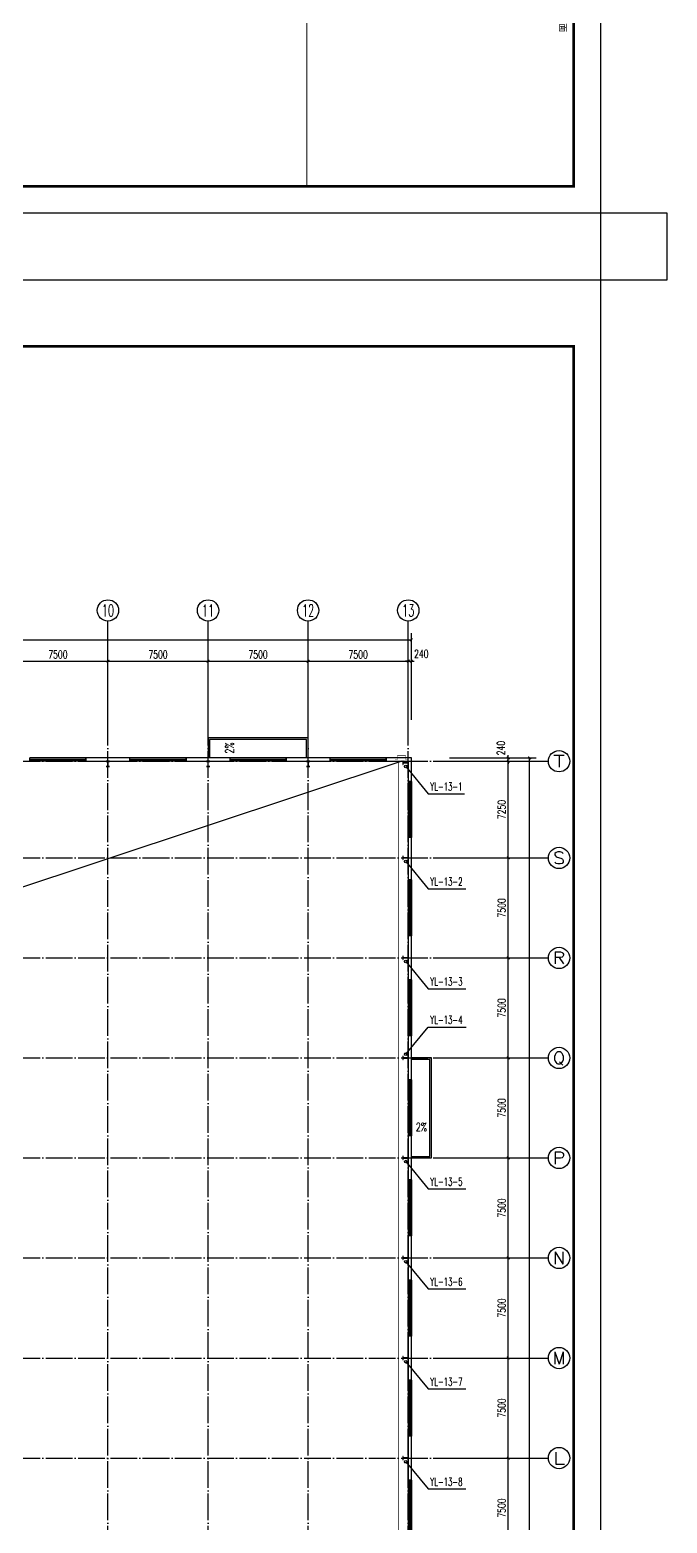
# Model space of a CAD drawing. Extents: x 14204718 to 16986381, y -1556765 to -15898.
# Drawn here: x 14925966 to 14973716, y -577024 to -465061 of the extents above; entities that cross this region are included whole.
import ezdxf
from ezdxf.enums import TextEntityAlignment as Align

# ---------------------------------------------------------------- set-up
doc = ezdxf.new("R2010")
doc.units = 0
doc.header["$LTSCALE"] = 1000
doc.header["$MEASUREMENT"] = 0
doc.linetypes.add('DASH', pattern=[0.35, 0.25, -0.1])
doc.linetypes.add('DOTE', pattern=[2.42, 2, -0.2, 0.02, -0.2])
for name, color, linetype in [('AXIS', 3, 'Continuous'), ('AXIS_TEXT', 7, 'Continuous'), ('COLUMN', 2, 'Continuous'), ('DIM_SYMB', 3, 'Continuous'), ('DIM_雨水', 3, 'Continuous'), ('DOTE', 8, 'DOTE'), ('PUB_TEXT', 7, 'Continuous'), ('TK', 4, 'Continuous'), ('TWT_TEXT', 7, 'Continuous'), ('VPIPE-雨水', 4, 'Continuous'), ('WALL-PARAPET', 6, 'Continuous'), ('WINDOW', 4, 'Continuous')]:
    doc.layers.add(name, color=color, linetype=linetype)
doc.styles.add('_TCH_AXIS', font='COMPLEX', dxfattribs={"bigfont": 'GBCBIG'})
doc.styles.add('_TCH_DIM', font='SIMPLEX', dxfattribs={"bigfont": 'GBCBIG'})
doc.styles.add('_TCH_DIM_T3', font='SIMPLEX', dxfattribs={"width": 0.705882, "bigfont": 'GBCBIG'})
doc.styles.add('_TWT_SERIAL', font='COMPLEX', dxfattribs={"width": 0.8, "height": 3, "bigfont": 'HZTXT'})
doc.styles.add('COMPLEX', font='COMPLEX')
doc.styles.add('图签宋体', font='', dxfattribs={"height": 300})
doc.styles.get('图签宋体').set_extended_font_data('NSimSun')
doc.dimstyles.new('_TCH_ARCH&&200', dxfattribs={"dimtxt": 595, "dimasz": 200, "dimexe": 500, "dimexo": 600, "dimgap": 200, "dimtad": 1, "dimdec": 0, "dimzin": 0, "dimdsep": 46, "dimtxsty": '_TCH_DIM_T3', "dimblk": 'ARCHTICK', "dimcen": 0.09, "dimclrt": 7, "dimazin": 2, "dimtfac": 1, "dimtdec": 0, "dimtix": 1, "dimtmove": 2, "dimatfit": 3, "dimfxl": 0, "dimtolj": 1, "dimtzin": 0, "dimarcsym": 0})

# ---------------------------------------------------------------- blocks, each defined once
blk = doc.blocks.new('A$C797E1D2B')
at = {"layer": 'COLUMN'}
h = blk.add_hatch(color=256, dxfattribs=at)
h.paths.add_polyline_path([(125, 400), (250, 400), (250, 388), (130, 388), (130, 200), (125, 200)])
h.paths.add_polyline_path([(0, 400), (125, 400), (125, 200), (120, 200), (120, 388), (0, 388)])
h.paths.add_polyline_path([(0, 12), (120, 12), (120, 200), (125, 200), (125, 0), (0, 0)])
h.paths.add_polyline_path([(125, 200), (130, 200), (130, 12), (250, 12), (250, 0), (125, 0)])
blk.add_lwpolyline([(250, 0), (250, 12), (130, 12), (130, 388), (250, 388), (250, 400), (0, 400), (0, 388), (120, 388), (120, 12), (0, 12), (0, 0)], close=True, dxfattribs=at)
blk = doc.blocks.new('GeYuanFrame_68086672', base_point=(20.09, 4.53))
at = {"layer": 'TK'}
blk.add_lwpolyline([(20.09, 4.53), (20.09, 598.53), (1071.09, 598.53), (1071.09, 4.53)], close=True, dxfattribs=at)
at = {"layer": 'TK', "const_width": 1}
blk.add_lwpolyline([(45.09, 588.53), (1061.09, 588.53), (1061.09, 14.53), (45.09, 14.53)], close=True, dxfattribs=at)
at = {"layer": 'TK', "const_width": 0.35}
blk.add_lwpolyline([(991.09, 488.5), (1061.09, 488.5)], dxfattribs=at)
at = {"layer": 'TK', "style": '图签宋体'}
blk.add_text('总平面', height=2.4, dxfattribs=at).set_placement((993.23, 583.28))
blk = doc.blocks.new('GeYuanFrame_11217718', base_point=(20.09, 4.53))
at = {"layer": 'TK'}
blk.add_lwpolyline([(20.09, 4.53), (20.09, 598.53), (1071.09, 598.53), (1071.09, 4.53)], close=True, dxfattribs=at)
at = {"layer": 'TK', "const_width": 1}
blk.add_lwpolyline([(45.09, 588.53), (1061.09, 588.53), (1061.09, 14.53), (45.09, 14.53)], close=True, dxfattribs=at)
blk = doc.blocks.new('$TCHSYS$WIN2D')
for p, q in [((-0.5, 0.5), (0.5, 0.5)), ((-0.5, 0.5), (-0.5, -0.5)), ((0.5, 0.5), (0.5, -0.5)), ((0.5, 0.167), (-0.5, 0.167)), ((0.5, -0.167), (-0.5, -0.167)), ((-0.5, -0.5), (0.5, -0.5))]:
    blk.add_line(p, q)
blk = doc.blocks.new('_AXISO')
blk.add_circle((0, 0), 0.5)
at = {"layer": 'AXIS_TEXT', "style": 'COMPLEX', "width": 1.041667}
blk.add_attdef('A', text='', height=0.56, dxfattribs=at).set_placement((-0.25, -0.28), (0.25, -0.28), align=Align.FIT)
blk = doc.blocks.new('_ArchTick')
at = {"color": 0, "linetype": 'ByBlock', "const_width": 0.4}
blk.add_lwpolyline([(-0.5, -0.5), (0.5, 0.5)], dxfattribs=at)
blk = doc.blocks.new('*D249')
at = {"layer": 'AXIS', "color": 0, "lineweight": -2}
for p, q in [((14957416, -519654), (14963916, -519654)), ((14963416, -647134), (14963416, -519654)), ((14957416, -647134), (14963916, -647134))]:
    blk.add_line(p, q, dxfattribs=at)
at = {"layer": 'Defpoints', "color": 0}
for p in [(14956816, -519654), (14963416, -519654), (14956816, -647134)]:
    blk.add_point(p, dxfattribs=at)
at = {"layer": 'AXIS', "color": 0, "lineweight": -2, "xscale": 200, "yscale": 200, "zscale": 200}
for p, rotation in [((14963416, -519654), 90), ((14963416, -647134), 270)]:
    blk.add_blockref('_ArchTick', p, dxfattribs=dict(at, rotation=rotation))
at = {"layer": 'AXIS', "color": 7, "insert": (14962919, -583394), "char_height": 595, "attachment_point": 5, "rotation": 90, "style": '_TCH_DIM_T3'}
blk.add_mtext('\\A1;127480', dxfattribs=at)
blk = doc.blocks.new('*D260')
at = {"layer": 'AXIS', "color": 0, "lineweight": -2}
for p, q in [((14957416, -572144), (14962316, -572144)), ((14961816, -579644), (14961816, -572144)), ((14957416, -579644), (14962316, -579644))]:
    blk.add_line(p, q, dxfattribs=at)
at = {"layer": 'Defpoints', "color": 0}
for p in [(14956816, -572144), (14961816, -572144), (14956816, -579644)]:
    blk.add_point(p, dxfattribs=at)
at = {"layer": 'AXIS', "color": 0, "lineweight": -2, "xscale": 200, "yscale": 200, "zscale": 200}
for p, rotation in [((14961816, -572144), 90), ((14961816, -579644), 270)]:
    blk.add_blockref('_ArchTick', p, dxfattribs=dict(at, rotation=rotation))
at = {"layer": 'AXIS', "color": 7, "insert": (14961319, -575894), "char_height": 595, "attachment_point": 5, "rotation": 90, "style": '_TCH_DIM_T3'}
blk.add_mtext('\\A1;7500', dxfattribs=at)
blk = doc.blocks.new('*D261')
at = {"layer": 'AXIS', "color": 0, "lineweight": -2}
for p, q in [((14957416, -564644), (14962316, -564644)), ((14961816, -572144), (14961816, -564644)), ((14957416, -572144), (14962316, -572144))]:
    blk.add_line(p, q, dxfattribs=at)
at = {"layer": 'Defpoints', "color": 0}
for p in [(14956816, -564644), (14961816, -564644), (14956816, -572144)]:
    blk.add_point(p, dxfattribs=at)
at = {"layer": 'AXIS', "color": 0, "lineweight": -2, "xscale": 200, "yscale": 200, "zscale": 200}
for p, rotation in [((14961816, -564644), 90), ((14961816, -572144), 270)]:
    blk.add_blockref('_ArchTick', p, dxfattribs=dict(at, rotation=rotation))
at = {"layer": 'AXIS', "color": 7, "insert": (14961319, -568394), "char_height": 595, "attachment_point": 5, "rotation": 90, "style": '_TCH_DIM_T3'}
blk.add_mtext('\\A1;7500', dxfattribs=at)
blk = doc.blocks.new('*D262')
at = {"layer": 'AXIS', "color": 0, "lineweight": -2}
for p, q in [((14957416, -557144), (14962316, -557144)), ((14961816, -564644), (14961816, -557144)), ((14957416, -564644), (14962316, -564644))]:
    blk.add_line(p, q, dxfattribs=at)
at = {"layer": 'Defpoints', "color": 0}
for p in [(14956816, -557144), (14961816, -557144), (14956816, -564644)]:
    blk.add_point(p, dxfattribs=at)
at = {"layer": 'AXIS', "color": 0, "lineweight": -2, "xscale": 200, "yscale": 200, "zscale": 200}
for p, rotation in [((14961816, -557144), 90), ((14961816, -564644), 270)]:
    blk.add_blockref('_ArchTick', p, dxfattribs=dict(at, rotation=rotation))
at = {"layer": 'AXIS', "color": 7, "insert": (14961319, -560894), "char_height": 595, "attachment_point": 5, "rotation": 90, "style": '_TCH_DIM_T3'}
blk.add_mtext('\\A1;7500', dxfattribs=at)
blk = doc.blocks.new('*D263')
at = {"layer": 'AXIS', "color": 0, "lineweight": -2}
for p, q in [((14957416, -549644), (14962316, -549644)), ((14961816, -557144), (14961816, -549644)), ((14957416, -557144), (14962316, -557144))]:
    blk.add_line(p, q, dxfattribs=at)
at = {"layer": 'Defpoints', "color": 0}
for p in [(14956816, -549644), (14961816, -549644), (14956816, -557144)]:
    blk.add_point(p, dxfattribs=at)
at = {"layer": 'AXIS', "color": 0, "lineweight": -2, "xscale": 200, "yscale": 200, "zscale": 200}
for p, rotation in [((14961816, -549644), 90), ((14961816, -557144), 270)]:
    blk.add_blockref('_ArchTick', p, dxfattribs=dict(at, rotation=rotation))
at = {"layer": 'AXIS', "color": 7, "insert": (14961319, -553394), "char_height": 595, "attachment_point": 5, "rotation": 90, "style": '_TCH_DIM_T3'}
blk.add_mtext('\\A1;7500', dxfattribs=at)
blk = doc.blocks.new('*D264')
at = {"layer": 'AXIS', "color": 0, "lineweight": -2}
for p, q in [((14957416, -542144), (14962316, -542144)), ((14961816, -549644), (14961816, -542144)), ((14957416, -549644), (14962316, -549644))]:
    blk.add_line(p, q, dxfattribs=at)
at = {"layer": 'Defpoints', "color": 0}
for p in [(14956816, -542144), (14961816, -542144), (14956816, -549644)]:
    blk.add_point(p, dxfattribs=at)
at = {"layer": 'AXIS', "color": 0, "lineweight": -2, "xscale": 200, "yscale": 200, "zscale": 200}
for p, rotation in [((14961816, -542144), 90), ((14961816, -549644), 270)]:
    blk.add_blockref('_ArchTick', p, dxfattribs=dict(at, rotation=rotation))
at = {"layer": 'AXIS', "color": 7, "insert": (14961319, -545894), "char_height": 595, "attachment_point": 5, "rotation": 90, "style": '_TCH_DIM_T3'}
blk.add_mtext('\\A1;7500', dxfattribs=at)
blk = doc.blocks.new('*D265')
at = {"layer": 'AXIS', "color": 0, "lineweight": -2}
for p, q in [((14957416, -534644), (14962316, -534644)), ((14961816, -542144), (14961816, -534644)), ((14957416, -542144), (14962316, -542144))]:
    blk.add_line(p, q, dxfattribs=at)
at = {"layer": 'Defpoints', "color": 0}
for p in [(14956816, -534644), (14961816, -534644), (14956816, -542144)]:
    blk.add_point(p, dxfattribs=at)
at = {"layer": 'AXIS', "color": 0, "lineweight": -2, "xscale": 200, "yscale": 200, "zscale": 200}
for p, rotation in [((14961816, -534644), 90), ((14961816, -542144), 270)]:
    blk.add_blockref('_ArchTick', p, dxfattribs=dict(at, rotation=rotation))
at = {"layer": 'AXIS', "color": 7, "insert": (14961319, -538394), "char_height": 595, "attachment_point": 5, "rotation": 90, "style": '_TCH_DIM_T3'}
blk.add_mtext('\\A1;7500', dxfattribs=at)
blk = doc.blocks.new('*D266')
at = {"layer": 'AXIS', "color": 0, "lineweight": -2}
for p, q in [((14957416, -527144), (14962316, -527144)), ((14961816, -534644), (14961816, -527144)), ((14957416, -534644), (14962316, -534644))]:
    blk.add_line(p, q, dxfattribs=at)
at = {"layer": 'Defpoints', "color": 0}
for p in [(14956816, -527144), (14961816, -527144), (14956816, -534644)]:
    blk.add_point(p, dxfattribs=at)
at = {"layer": 'AXIS', "color": 0, "lineweight": -2, "xscale": 200, "yscale": 200, "zscale": 200}
for p, rotation in [((14961816, -527144), 90), ((14961816, -534644), 270)]:
    blk.add_blockref('_ArchTick', p, dxfattribs=dict(at, rotation=rotation))
at = {"layer": 'AXIS', "color": 7, "insert": (14961319, -530894), "char_height": 595, "attachment_point": 5, "rotation": 90, "style": '_TCH_DIM_T3'}
blk.add_mtext('\\A1;7500', dxfattribs=at)
blk = doc.blocks.new('*D267')
at = {"layer": 'AXIS', "color": 0, "lineweight": -2}
for p, q in [((14957416, -519894), (14962316, -519894)), ((14961816, -527144), (14961816, -519894)), ((14957416, -527144), (14962316, -527144))]:
    blk.add_line(p, q, dxfattribs=at)
at = {"layer": 'Defpoints', "color": 0}
for p in [(14956816, -519894), (14961816, -519894), (14956816, -527144)]:
    blk.add_point(p, dxfattribs=at)
at = {"layer": 'AXIS', "color": 0, "lineweight": -2, "xscale": 200, "yscale": 200, "zscale": 200}
for p, rotation in [((14961816, -519894), 90), ((14961816, -527144), 270)]:
    blk.add_blockref('_ArchTick', p, dxfattribs=dict(at, rotation=rotation))
at = {"layer": 'AXIS', "color": 7, "insert": (14961319, -523519), "char_height": 595, "attachment_point": 5, "rotation": 90, "style": '_TCH_DIM_T3'}
blk.add_mtext('\\A1;7250', dxfattribs=at)
blk = doc.blocks.new('*D268')
at = {"layer": 'AXIS', "color": 0, "lineweight": -2}
for p, q in [((14961816, -519654), (14961816, -519454)), ((14957416, -519654), (14962316, -519654)), ((14957416, -519894), (14962316, -519894)), ((14961816, -519894), (14961816, -519654)), ((14961816, -519894), (14961816, -520094))]:
    blk.add_line(p, q, dxfattribs=at)
at = {"layer": 'Defpoints', "color": 0}
for p in [(14956816, -519654), (14956816, -519894), (14961816, -519654)]:
    blk.add_point(p, dxfattribs=at)
at = {"layer": 'AXIS', "color": 0, "lineweight": -2, "xscale": 200, "yscale": 200, "zscale": 200}
for p, rotation in [((14961816, -519654), 270), ((14961816, -519894), 90)]:
    blk.add_blockref('_ArchTick', p, dxfattribs=dict(at, rotation=rotation))
at = {"layer": 'AXIS', "color": 7, "insert": (14961266, -518914), "char_height": 595, "attachment_point": 5, "rotation": 90, "style": '_TCH_DIM_T3'}
blk.add_mtext('\\A1;240', dxfattribs=at)
blk = doc.blocks.new('*D330')
at = {"layer": 'AXIS', "color": 0, "lineweight": -2}
for p, q in [((14864076, -516794), (14864076, -510294)), ((14954556, -516794), (14954556, -510294)), ((14864076, -510794), (14954556, -510794))]:
    blk.add_line(p, q, dxfattribs=at)
at = {"layer": 'Defpoints', "color": 0}
for p in [(14954556, -510794), (14864076, -517394), (14954556, -517394)]:
    blk.add_point(p, dxfattribs=at)
at = {"layer": 'AXIS', "color": 0, "lineweight": -2, "xscale": 200, "yscale": 200, "zscale": 200, "rotation": 180}
blk.add_blockref('_ArchTick', (14864076, -510794), dxfattribs=at)
at = {"layer": 'AXIS', "color": 0, "lineweight": -2, "xscale": 200, "yscale": 200, "zscale": 200}
blk.add_blockref('_ArchTick', (14954556, -510794), dxfattribs=at)
at = {"layer": 'AXIS', "color": 7, "insert": (14909316, -510297), "char_height": 595, "attachment_point": 5, "style": '_TCH_DIM_T3'}
blk.add_mtext('\\A1;90480', dxfattribs=at)
blk = doc.blocks.new('*D340')
at = {"layer": 'AXIS', "color": 0, "lineweight": -2}
for p, q in [((14924316, -516794), (14924316, -511894)), ((14924316, -512394), (14931816, -512394)), ((14931816, -516794), (14931816, -511894))]:
    blk.add_line(p, q, dxfattribs=at)
at = {"layer": 'Defpoints', "color": 0}
for p in [(14931816, -512394), (14924316, -517394), (14931816, -517394)]:
    blk.add_point(p, dxfattribs=at)
at = {"layer": 'AXIS', "color": 0, "lineweight": -2, "xscale": 200, "yscale": 200, "zscale": 200, "rotation": 180}
blk.add_blockref('_ArchTick', (14924316, -512394), dxfattribs=at)
at = {"layer": 'AXIS', "color": 0, "lineweight": -2, "xscale": 200, "yscale": 200, "zscale": 200}
blk.add_blockref('_ArchTick', (14931816, -512394), dxfattribs=at)
at = {"layer": 'AXIS', "color": 7, "insert": (14928066, -511897), "char_height": 595, "attachment_point": 5, "style": '_TCH_DIM_T3'}
blk.add_mtext('\\A1;7500', dxfattribs=at)
blk = doc.blocks.new('*D341')
at = {"layer": 'AXIS', "color": 0, "lineweight": -2}
for p, q in [((14931816, -516794), (14931816, -511894)), ((14931816, -512394), (14939316, -512394)), ((14939316, -516794), (14939316, -511894))]:
    blk.add_line(p, q, dxfattribs=at)
at = {"layer": 'Defpoints', "color": 0}
for p in [(14939316, -512394), (14931816, -517394), (14939316, -517394)]:
    blk.add_point(p, dxfattribs=at)
at = {"layer": 'AXIS', "color": 0, "lineweight": -2, "xscale": 200, "yscale": 200, "zscale": 200, "rotation": 180}
blk.add_blockref('_ArchTick', (14931816, -512394), dxfattribs=at)
at = {"layer": 'AXIS', "color": 0, "lineweight": -2, "xscale": 200, "yscale": 200, "zscale": 200}
blk.add_blockref('_ArchTick', (14939316, -512394), dxfattribs=at)
at = {"layer": 'AXIS', "color": 7, "insert": (14935566, -511897), "char_height": 595, "attachment_point": 5, "style": '_TCH_DIM_T3'}
blk.add_mtext('\\A1;7500', dxfattribs=at)
blk = doc.blocks.new('*D342')
at = {"layer": 'AXIS', "color": 0, "lineweight": -2}
for p, q in [((14939316, -516794), (14939316, -511894)), ((14939316, -512394), (14946816, -512394)), ((14946816, -516794), (14946816, -511894))]:
    blk.add_line(p, q, dxfattribs=at)
at = {"layer": 'Defpoints', "color": 0}
for p in [(14946816, -512394), (14939316, -517394), (14946816, -517394)]:
    blk.add_point(p, dxfattribs=at)
at = {"layer": 'AXIS', "color": 0, "lineweight": -2, "xscale": 200, "yscale": 200, "zscale": 200, "rotation": 180}
blk.add_blockref('_ArchTick', (14939316, -512394), dxfattribs=at)
at = {"layer": 'AXIS', "color": 0, "lineweight": -2, "xscale": 200, "yscale": 200, "zscale": 200}
blk.add_blockref('_ArchTick', (14946816, -512394), dxfattribs=at)
at = {"layer": 'AXIS', "color": 7, "insert": (14943066, -511897), "char_height": 595, "attachment_point": 5, "style": '_TCH_DIM_T3'}
blk.add_mtext('\\A1;7500', dxfattribs=at)
blk = doc.blocks.new('*D343')
at = {"layer": 'AXIS', "color": 0, "lineweight": -2}
for p, q in [((14946816, -516794), (14946816, -511894)), ((14946816, -512394), (14954316, -512394)), ((14954316, -516794), (14954316, -511894))]:
    blk.add_line(p, q, dxfattribs=at)
at = {"layer": 'Defpoints', "color": 0}
for p in [(14954316, -512394), (14946816, -517394), (14954316, -517394)]:
    blk.add_point(p, dxfattribs=at)
at = {"layer": 'AXIS', "color": 0, "lineweight": -2, "xscale": 200, "yscale": 200, "zscale": 200, "rotation": 180}
blk.add_blockref('_ArchTick', (14946816, -512394), dxfattribs=at)
at = {"layer": 'AXIS', "color": 0, "lineweight": -2, "xscale": 200, "yscale": 200, "zscale": 200}
blk.add_blockref('_ArchTick', (14954316, -512394), dxfattribs=at)
at = {"layer": 'AXIS', "color": 7, "insert": (14950566, -511897), "char_height": 595, "attachment_point": 5, "style": '_TCH_DIM_T3'}
blk.add_mtext('\\A1;7500', dxfattribs=at)
blk = doc.blocks.new('*D344')
at = {"layer": 'AXIS', "color": 0, "lineweight": -2}
for p, q in [((14954316, -512394), (14954116, -512394)), ((14954316, -516794), (14954316, -511894)), ((14954316, -512394), (14954556, -512394)), ((14954556, -516794), (14954556, -511894)), ((14954556, -512394), (14954756, -512394))]:
    blk.add_line(p, q, dxfattribs=at)
at = {"layer": 'Defpoints', "color": 0}
for p in [(14954556, -512394), (14954316, -517394), (14954556, -517394)]:
    blk.add_point(p, dxfattribs=at)
at = {"layer": 'AXIS', "color": 0, "lineweight": -2, "xscale": 200, "yscale": 200, "zscale": 200}
blk.add_blockref('_ArchTick', (14954316, -512394), dxfattribs=at)
at = {"layer": 'AXIS', "color": 0, "lineweight": -2, "xscale": 200, "yscale": 200, "zscale": 200, "rotation": 180}
blk.add_blockref('_ArchTick', (14954556, -512394), dxfattribs=at)
at = {"layer": 'AXIS', "color": 7, "insert": (14955296, -511844), "char_height": 595, "attachment_point": 5, "style": '_TCH_DIM_T3'}
blk.add_mtext('\\A1;240', dxfattribs=at)

msp = doc.modelspace()

# ---------------------------------------------------------------- linework, layer by layer
at = {"ltscale": 0.5}
msp.add_lwpolyline([(14968716.4, -478794.1), (14968716.4, -483794.1), (14973716.4, -483794.1), (14973716.4, -478794.1)], close=True, dxfattribs=at)
for points in [[(14946816.4, -519654.1), (14946816.4, -518154.1), (14939316.4, -518154.1), (14939316.4, -519654.1)], [(14946696.4, -519654.1), (14946696.4, -518274.1), (14939436.4, -518274.1), (14939436.4, -519654.1)], [(14954556.4, -549644.1), (14956056.4, -549644.1), (14956056.4, -542144.1), (14954556.4, -542144.1)], [(14954556.4, -549524.1), (14955936.4, -549524.1), (14955936.4, -542264.1), (14954556.4, -542264.1)]]:
    msp.add_lwpolyline(points, dxfattribs=at)
at = {"const_width": 30}
msp.add_lwpolyline([(14953316.4, -519774.1), (14953516.4, -519774.1), (14953516.4, -519454.1), (14954116.4, -519454.1), (14954116.4, -519774.1), (14954316.4, -519774.1)], dxfattribs=at)
at = {"color": 8, "ltscale": 0.5}
msp.add_lwpolyline([(14953834.1, -519894.1), (14886816.4, -542149.1), (14864316.4, -646644.1)], dxfattribs=at)
at = {"color": 8, "linetype": 'DASH', "ltscale": 6, "const_width": 50}
msp.add_lwpolyline([(14953566.4, -519894.1), (14953566.4, -646894.1)], dxfattribs=at)
at = {"layer": 'AXIS'}
for p, q in [((14931816.4, -517394.1), (14931816.4, -509394.1)), ((14939316.4, -517394.1), (14939316.4, -509394.1)), ((14946816.4, -517394.1), (14946816.4, -509394.1)), ((14954316.4, -517394.1), (14954316.4, -509394.1)), ((14956816.4, -519894.1), (14964816.4, -519894.1)), ((14956816.4, -527144.1), (14964816.4, -527144.1)), ((14956816.4, -534644.1), (14964816.4, -534644.1)), ((14956816.4, -542144.1), (14964816.4, -542144.1)), ((14956816.4, -549644.1), (14964816.4, -549644.1)), ((14956816.4, -557144.1), (14964816.4, -557144.1)), ((14956816.4, -564644.1), (14964816.4, -564644.1)), ((14956816.4, -572144.1), (14964816.4, -572144.1))]:
    msp.add_line(p, q, dxfattribs=at)
at = {"layer": 'DIM_SYMB'}
for points in [[(14941471.7, -519474.1, 0, 0, 0), (14941471.7, -518824.1, 120, 0, 0), (14941471.7, -518374.1, 0, 0, 0)], [(14954736.4, -547863, 0, 0, 0), (14955386.4, -547863, 120, 0, 0), (14955836.4, -547863, 0, 0, 0)]]:
    msp.add_lwpolyline(points, format="xyseb", dxfattribs=at)
at = {"layer": 'DIM_雨水'}
for p, q in [((14954133.2, -520294.3), (14955815.7, -522338)), ((14955815.7, -522338), (14958538.4, -522338)), ((14954133.2, -527419.3), (14955815.7, -529463)), ((14955815.7, -529463), (14958629.3, -529463)), ((14954133.2, -534919.3), (14955815.7, -536963)), ((14955815.7, -536963), (14958629.3, -536963)), ((14954133.2, -541868.9), (14955815.7, -539825.2)), ((14955815.7, -539825.2), (14958665.8, -539825.2)), ((14954133.2, -549919.3), (14955815.7, -551963)), ((14955815.7, -551963), (14958629.3, -551963)), ((14954133.2, -557419.3), (14955815.7, -559463)), ((14955815.7, -559463), (14958629.3, -559463)), ((14954133.2, -564919.3), (14955815.7, -566963)), ((14955815.7, -566963), (14958629.3, -566963)), ((14954133.2, -572419.3), (14955815.7, -574463)), ((14955815.7, -574463), (14958629.3, -574463))]:
    msp.add_line(p, q, dxfattribs=at)
at = {"layer": 'DOTE'}
for p, q in [((14931816.4, -649394.1), (14931816.4, -517394.1)), ((14939316.4, -649394.1), (14939316.4, -517394.1)), ((14946816.4, -649394.1), (14946816.4, -517394.1)), ((14954316.4, -649394.1), (14954316.4, -517394.1)), ((14861816.4, -519894.1), (14956816.4, -519894.1)), ((14861816.4, -527144.1), (14956816.4, -527144.1)), ((14861816.4, -534644.1), (14956816.4, -534644.1)), ((14861816.4, -542144.1), (14956816.4, -542144.1)), ((14861816.4, -549644.1), (14956816.4, -549644.1)), ((14861816.4, -557144.1), (14956816.4, -557144.1)), ((14861816.4, -564644.1), (14956816.4, -564644.1)), ((14861816.4, -572144.1), (14956816.4, -572144.1))]:
    msp.add_line(p, q, dxfattribs=at)
at = {"layer": 'VPIPE-雨水', "linetype": 'Continuous'}
for centre in [(14954133.2, -520294.3), (14954133.2, -527419.3), (14954133.2, -534919.3), (14954133.2, -541868.9), (14954133.2, -549919.3), (14954133.2, -557419.3), (14954133.2, -564919.3), (14954133.2, -572419.3)]:
    msp.add_circle(centre, 100, dxfattribs=at)
at = {"layer": 'WALL-PARAPET'}
for p, q in [((14933466.4, -519654.1), (14930166.4, -519654.1)), ((14930166.4, -519654.1), (14930166.4, -519894.1)), ((14930166.4, -519894.1), (14933466.4, -519894.1)), ((14933466.4, -519894.1), (14933466.4, -519654.1)), ((14940966.4, -519654.1), (14937666.4, -519654.1)), ((14937666.4, -519654.1), (14937666.4, -519894.1)), ((14937666.4, -519894.1), (14940966.4, -519894.1)), ((14940966.4, -519894.1), (14940966.4, -519654.1)), ((14948466.4, -519654.1), (14945166.4, -519654.1)), ((14945166.4, -519654.1), (14945166.4, -519894.1)), ((14945166.4, -519894.1), (14948466.4, -519894.1)), ((14948466.4, -519894.1), (14948466.4, -519654.1)), ((14954556.4, -519654.1), (14952666.4, -519654.1)), ((14952666.4, -519654.1), (14952666.4, -519894.1)), ((14952666.4, -519894.1), (14954316.4, -519894.1)), ((14954316.4, -519894.1), (14954316.4, -521419.1)), ((14954556.4, -521419.1), (14954556.4, -519654.1)), ((14954316.4, -521419.1), (14954556.4, -521419.1)), ((14954556.4, -525619.1), (14954316.4, -525619.1)), ((14954316.4, -525619.1), (14954316.4, -528794.1)), ((14954556.4, -528794.1), (14954556.4, -525619.1)), ((14954316.4, -528794.1), (14954556.4, -528794.1)), ((14954556.4, -532994.1), (14954316.4, -532994.1)), ((14954316.4, -532994.1), (14954316.4, -536294.1)), ((14954556.4, -536294.1), (14954556.4, -532994.1)), ((14954316.4, -536294.1), (14954556.4, -536294.1)), ((14954556.4, -540494.1), (14954316.4, -540494.1)), ((14954316.4, -540494.1), (14954316.4, -543794.1)), ((14954556.4, -543794.1), (14954556.4, -540494.1)), ((14954316.4, -543794.1), (14954556.4, -543794.1)), ((14954556.4, -547994.1), (14954316.4, -547994.1)), ((14954316.4, -547994.1), (14954316.4, -551294.1)), ((14954556.4, -551294.1), (14954556.4, -547994.1)), ((14954316.4, -551294.1), (14954556.4, -551294.1)), ((14954556.4, -555494.1), (14954316.4, -555494.1)), ((14954316.4, -555494.1), (14954316.4, -558794.1)), ((14954556.4, -558794.1), (14954556.4, -555494.1)), ((14954316.4, -558794.1), (14954556.4, -558794.1)), ((14954556.4, -562994.1), (14954316.4, -562994.1)), ((14954316.4, -562994.1), (14954316.4, -566294.1)), ((14954556.4, -566294.1), (14954556.4, -562994.1)), ((14954316.4, -566294.1), (14954556.4, -566294.1)), ((14954556.4, -570494.1), (14954316.4, -570494.1)), ((14954316.4, -570494.1), (14954316.4, -573794.1)), ((14954556.4, -573794.1), (14954556.4, -570494.1)), ((14954316.4, -573794.1), (14954556.4, -573794.1))]:
    msp.add_line(p, q, dxfattribs=at)

# ---------------------------------------------------------------- block references
at = {"xscale": 200, "yscale": 200, "zscale": 200, "rotation": 270}
for name, p in [('GeYuanFrame_68086672', (14849916.4, -268594.1)), ('GeYuanFrame_11217718', (14849916.4, -483794.1))]:
    msp.add_blockref(name, p, dxfattribs=at)
for p, rotation in [((14931941.4, -519894.1), 180), ((14939441.4, -519894.1), 180), ((14946941.4, -519894.1), 180), ((14953916.4, -519894.1), 270), ((14953916.4, -527019.1), 270), ((14953916.4, -534519.1), 270), ((14953916.4, -542019.1), 270), ((14953916.4, -549519.1), 270), ((14953916.4, -557019.1), 270), ((14953916.4, -564519.1), 270), ((14953916.4, -572019.1), 270)]:
    msp.add_blockref('A$C797E1D2B', p, dxfattribs=dict(rotation=rotation))
at = {"layer": 'AXIS'}
ref = msp.add_blockref('_AXISO', (14931816.4, -508594.1), dxfattribs=dict(at, xscale=1600, yscale=1600, zscale=1600))
ref.add_attrib('A', '10', dxfattribs={"layer": 'AXIS_TEXT', "ltscale": 0.5, "height": 905.1, "style": '_TCH_AXIS', "width": 0.724138}).set_placement((14931363.9, -509046.6), (14932269, -509046.6), align=Align.FIT)
ref = msp.add_blockref('_AXISO', (14939316.4, -508594.1), dxfattribs=dict(at, xscale=1600, yscale=1600, zscale=1600))
ref.add_attrib('A', '11', dxfattribs={"layer": 'AXIS_TEXT', "ltscale": 0.5, "height": 905.1, "style": '_TCH_AXIS', "width": 0.875}).set_placement((14938863.9, -509046.6), (14939769, -509046.6), align=Align.FIT)
ref = msp.add_blockref('_AXISO', (14946816.4, -508594.1), dxfattribs=dict(at, xscale=1600, yscale=1600, zscale=1600))
ref.add_attrib('A', '12', dxfattribs={"layer": 'AXIS_TEXT', "ltscale": 0.5, "height": 905.1, "style": '_TCH_AXIS', "width": 0.724138}).set_placement((14946363.9, -509046.6), (14947269, -509046.6), align=Align.FIT)
ref = msp.add_blockref('_AXISO', (14954316.4, -508594.1), dxfattribs=dict(at, xscale=1600, yscale=1600, zscale=1600))
ref.add_attrib('A', '13', dxfattribs={"layer": 'AXIS_TEXT', "ltscale": 0.5, "height": 905.1, "style": '_TCH_AXIS', "width": 0.724138}).set_placement((14953863.9, -509046.6), (14954769, -509046.6), align=Align.FIT)
ref = msp.add_blockref('_AXISO', (14965616.4, -519894.1), dxfattribs=dict(at, xscale=1600, yscale=1600, zscale=1600))
ref.add_attrib('A', 'T', dxfattribs={"layer": 'AXIS_TEXT', "ltscale": 0.5, "height": 905.1, "style": '_TCH_AXIS', "width": 1.4}).set_placement((14965163.9, -520346.6), (14966069, -520346.6), align=Align.FIT)
ref = msp.add_blockref('_AXISO', (14965616.4, -527144.1), dxfattribs=dict(at, xscale=1600, yscale=1600, zscale=1600))
ref.add_attrib('A', 'S', dxfattribs={"layer": 'AXIS_TEXT', "ltscale": 0.5, "height": 905.1, "style": '_TCH_AXIS', "width": 1.5}).set_placement((14965163.9, -527596.6), (14966069, -527596.6), align=Align.FIT)
ref = msp.add_blockref('_AXISO', (14965616.4, -534644.1), dxfattribs=dict(at, xscale=1600, yscale=1600, zscale=1600))
ref.add_attrib('A', 'R', dxfattribs={"layer": 'AXIS_TEXT', "ltscale": 0.5, "height": 905.1, "style": '_TCH_AXIS', "width": 1.166667}).set_placement((14965163.9, -535096.6), (14966069, -535096.6), align=Align.FIT)
ref = msp.add_blockref('_AXISO', (14965616.4, -542144.1), dxfattribs=dict(at, xscale=1600, yscale=1600, zscale=1600))
ref.add_attrib('A', 'Q', dxfattribs={"layer": 'AXIS_TEXT', "ltscale": 0.5, "height": 905.1, "style": '_TCH_AXIS', "width": 1.3125}).set_placement((14965163.9, -542596.6), (14966069, -542596.6), align=Align.FIT)
ref = msp.add_blockref('_AXISO', (14965616.4, -549644.1), dxfattribs=dict(at, xscale=1600, yscale=1600, zscale=1600))
ref.add_attrib('A', 'P', dxfattribs={"layer": 'AXIS_TEXT', "ltscale": 0.5, "height": 905.1, "style": '_TCH_AXIS', "width": 1.235294}).set_placement((14965163.9, -550096.6), (14966069, -550096.6), align=Align.FIT)
ref = msp.add_blockref('_AXISO', (14965616.4, -557144.1), dxfattribs=dict(at, xscale=1600, yscale=1600, zscale=1600))
ref.add_attrib('A', 'N', dxfattribs={"layer": 'AXIS_TEXT', "ltscale": 0.5, "height": 905.1, "style": '_TCH_AXIS', "width": 1.105263}).set_placement((14965163.9, -557596.6), (14966069, -557596.6), align=Align.FIT)
ref = msp.add_blockref('_AXISO', (14965616.4, -564644.1), dxfattribs=dict(at, xscale=1600, yscale=1600, zscale=1600))
ref.add_attrib('A', 'M', dxfattribs={"layer": 'AXIS_TEXT', "ltscale": 0.5, "height": 905.1, "style": '_TCH_AXIS'}).set_placement((14965163.9, -565096.6), (14966069, -565096.6), align=Align.FIT)
ref = msp.add_blockref('_AXISO', (14965616.4, -572144.1), dxfattribs=dict(at, xscale=1600, yscale=1600, zscale=1600))
ref.add_attrib('A', 'L', dxfattribs={"layer": 'AXIS_TEXT', "ltscale": 0.5, "height": 905.1, "style": '_TCH_AXIS', "width": 1.4}).set_placement((14965163.9, -572596.6), (14966069, -572596.6), align=Align.FIT)
at = {"layer": 'WINDOW'}
for p, xscale, yscale, zscale, rotation in [((14928066.4, -519774.1), 4200, 240, 4200, 180), ((14935566.4, -519774.1), 4200, 240, 4200, 180), ((14943066.4, -519774.1), 4200, 240, 4200, 180), ((14950566.4, -519774.1), 4200, 240, 4200, 180), ((14954436.4, -523519.1), -4200, -240, -4200, 90), ((14954436.4, -530894.1), -4200, -240, -4200, 90), ((14954436.4, -538394.1), -4200, -240, -4200, 90), ((14954436.4, -545894.1), -4200, -240, -4200, 90), ((14954436.4, -553394.1), -4200, -240, -4200, 90), ((14954436.4, -560894.1), -4200, -240, -4200, 90), ((14954436.4, -568394.1), -4200, -240, -4200, 90), ((14954436.4, -575894.1), -4200, -240, -4200, 90)]:
    msp.add_blockref('$TCHSYS$WIN2D', p, dxfattribs=dict(at, xscale=xscale, yscale=yscale, zscale=zscale, rotation=rotation))

# ---------------------------------------------------------------- texts
at = {"layer": 'PUB_TEXT', "style": '_TCH_DIM', "width": 0.705882}
msp.add_text('2%%%', height=637.5, rotation=90, dxfattribs=at).set_placement((14941246.7, -519331.2))
msp.add_text('2%%%', height=637.5, dxfattribs=at).set_placement((14954879.3, -547638))
at = {"layer": 'TWT_TEXT', "style": '_TWT_SERIAL', "width": 0.64}
for s, p in [('YL-13-1', (14955968.2, -522098)), ('YL-13-2', (14955967.6, -529223)), ('YL-13-3', (14955967.6, -536723)), ('YL-13-4', (14955967.5, -539585.2)), ('YL-13-5', (14955967.6, -551723)), ('YL-13-6', (14955967.6, -559223)), ('YL-13-7', (14955967.6, -566723)), ('YL-13-8', (14955967.6, -574223))]:
    msp.add_text(s, height=600, dxfattribs=at).set_placement(p)

# ---------------------------------------------------------------- dimensions: what is measured, and where the dimension line sits
at = {"layer": 'AXIS'}
for p1, p2, distance, text, picture, middle in [((14864076.4, -517394.1), (14954556.4, -517394.1), 6600, '90480', '*D330', (14909316.4, -510296.6)), ((14924316.4, -517394.1), (14931816.4, -517394.1), 5000, '7500', '*D340', (14928066.4, -511896.6)), ((14931816.4, -517394.1), (14939316.4, -517394.1), 5000, '7500', '*D341', (14935566.4, -511896.6)), ((14939316.4, -517394.1), (14946816.4, -517394.1), 5000, '7500', '*D342', (14943066.4, -511896.6)), ((14946816.4, -517394.1), (14954316.4, -517394.1), 5000, '7500', '*D343', (14950566.4, -511896.6)), ((14956816.4, -647134.1), (14956816.4, -519654.1), -6600, '127480', '*D249', (14962918.9, -583394.1)), ((14956816.4, -527144.1), (14956816.4, -519894.1), -5000, '7250', '*D267', (14961318.9, -523519.1)), ((14956816.4, -534644.1), (14956816.4, -527144.1), -5000, '7500', '*D266', (14961318.9, -530894.1)), ((14956816.4, -542144.1), (14956816.4, -534644.1), -5000, '7500', '*D265', (14961318.9, -538394.1)), ((14956816.4, -549644.1), (14956816.4, -542144.1), -5000, '7500', '*D264', (14961318.9, -545894.1)), ((14956816.4, -557144.1), (14956816.4, -549644.1), -5000, '7500', '*D263', (14961318.9, -553394.1)), ((14956816.4, -564644.1), (14956816.4, -557144.1), -5000, '7500', '*D262', (14961318.9, -560894.1)), ((14956816.4, -572144.1), (14956816.4, -564644.1), -5000, '7500', '*D261', (14961318.9, -568394.1)), ((14956816.4, -579644.1), (14956816.4, -572144.1), -5000, '7500', '*D260', (14961318.9, -575894.1))]:
    dim = msp.add_aligned_dim(p1=p1, p2=p2, distance=distance, text=text, dimstyle='_TCH_ARCH&&200', dxfattribs=at)
    dim.commit()
    dim.dimension.update_dxf_attribs({"geometry": picture, "text_midpoint": middle})
for base, p1, p2, angle, picture, middle in [((14954556.4, -512394.1), (14954316.4, -517394.1), (14954556.4, -517394.1), 0, '*D344', (14955296.4, -511844.1)), ((14961816.4, -519654.1), (14956816.4, -519894.1), (14956816.4, -519654.1), 90, '*D268', (14961266.4, -518914.1))]:
    dim = msp.add_linear_dim(base=base, p1=p1, p2=p2, angle=angle, text='240', dimstyle='_TCH_ARCH&&200', dxfattribs=at)
    dim.commit()
    dim.dimension.update_dxf_attribs({"geometry": picture, "text_midpoint": middle, "dimtype": 161})

doc.saveas('drawing.dxf')
